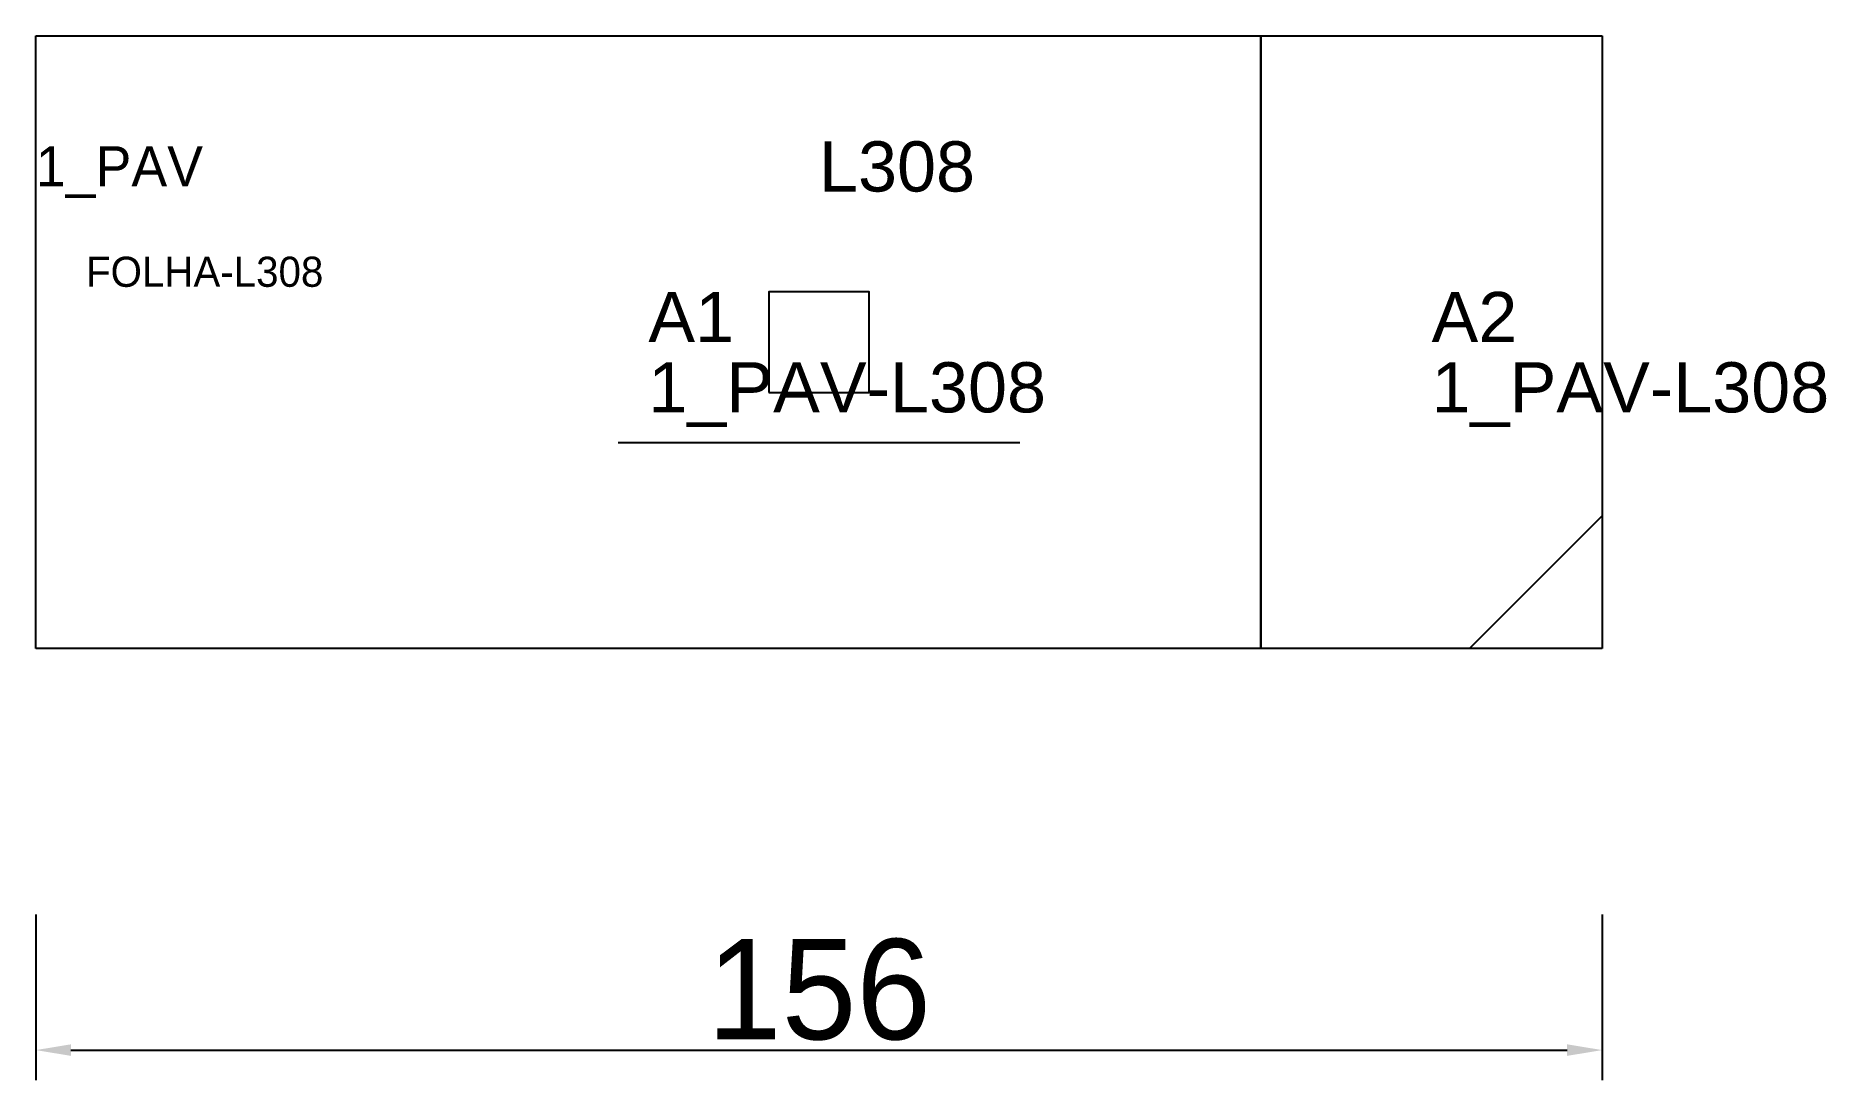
# Model space of a CAD drawing. Header units: metres. Extents: x 222 to 401, y 97 to 202.
import ezdxf

# ---------------------------------------------------------------- set-up
doc = ezdxf.new("R2010")
doc.units = ezdxf.units.M
for name, color, linetype in [('3', 3, 'CONTINUOUS'), ('AUX00', 7, 'CONTINUOUS'), ('COTA', 241, 'CONTINUOUS'), ('FOLHA', 255, 'CONTINUOUS'), ('Hachura', 251, 'CONTINUOUS'), ('NOMENCLATURA', 7, 'CONTINUOUS'), ('Nível', 160, 'CONTINUOUS'), ('Painéis', 200, 'CONTINUOUS'), ('Pilares', 5, 'CONTINUOUS'), ('SARR_2.2x7', 40, 'CONTINUOUS')]:
    doc.layers.add(name, color=color, linetype=linetype)
doc.styles.add('ARIAL', font='Arial.ttf')
doc.styles.add('STR_STANDARD', font='arial.ttf')
doc.dimstyles.new('EZ DXF', dxfattribs={"dimtxt": 10, "dimasz": 3.5, "dimexe": 3, "dimexo": 1.5, "dimgap": 1, "dimtad": 1, "dimdec": 1, "dimdsep": 46, "dimcen": 2.5, "dimazin": 3, "dimtfac": 1, "dimtmove": 0, "dimatfit": 3})

msp = doc.modelspace()

# ---------------------------------------------------------------- hatches: boundary and pattern name
at = {"layer": 'Hachura'}
h = msp.add_hatch(dxfattribs=at)
h.set_pattern_fill('ANSI31', scale=50)
h.paths.add_polyline_path([(222.2, 201.5), (378.2, 201.5), (378.2, 140.48), (222.2, 140.48)])
h = msp.add_hatch(dxfattribs=at)
h.set_pattern_fill('ANSI31', scale=50)
h.paths.add_polyline_path([(222.2, 201.5), (378.2, 201.5), (378.2, 140.48), (222.2, 140.48)])

# ---------------------------------------------------------------- linework, layer by layer
at = {"layer": '3'}
msp.add_lwpolyline([(344.2, 140.48), (344.2, 201.5)], close=True, dxfattribs=at)
msp.add_lwpolyline([(344.2, 140.48), (344.2, 201.5)], close=True, dxfattribs=at)
at = {"layer": 'Painéis', "color": 200}
for p, q in [((222.2, 201.5), (378.2, 201.5)), ((222.2, 140.48), (222.2, 201.5)), ((222.2, 201.5), (378.2, 201.5)), ((222.2, 140.48), (222.2, 201.5)), ((378.2, 201.5), (378.2, 140.48)), ((378.2, 201.5), (378.2, 140.48)), ((378.2, 140.48), (222.2, 140.48)), ((378.2, 140.48), (222.2, 140.48))]:
    msp.add_line(p, q, dxfattribs=at)
at = {"layer": 'Pilares'}
msp.add_lwpolyline([(295.2, 165.99), (305.2, 165.99), (305.2, 175.99), (295.2, 175.99)], close=True, dxfattribs=at)
msp.add_lwpolyline([(295.2, 165.99), (305.2, 165.99), (305.2, 175.99), (295.2, 175.99)], close=True, dxfattribs=at)
at = {"layer": 'SARR_2.2x7'}
msp.add_line((280.2, 160.99), (320.2, 160.99), dxfattribs=at)
msp.add_line((280.2, 160.99), (320.2, 160.99), dxfattribs=at)

# ---------------------------------------------------------------- texts
at = {"layer": '3', "style": 'STR_STANDARD'}
for s, p in [('A1', (283.2, 170.99)), ('A1', (283.2, 170.99)), ('A2', (361.2, 170.99)), ('A2', (361.2, 170.99))]:
    msp.add_text(s, height=5, dxfattribs=at).set_placement(p)
at = {"layer": 'AUX00', "style": 'STR_STANDARD'}
for p in [(283.2, 163.99), (283.2, 163.99), (361.2, 163.99), (361.2, 163.99)]:
    msp.add_text('1_PAV-L308', height=5, dxfattribs=at).set_placement(p)
at = {"layer": 'FOLHA'}
msp.add_text('FOLHA-L308', height=3, dxfattribs=at).set_placement((227.2, 176.5))
msp.add_text('FOLHA-L308', height=3, dxfattribs=at).set_placement((227.2, 176.5))
at = {"layer": 'NOMENCLATURA', "insert": (300.2, 190.99), "char_height": 5, "attachment_point": 1, "style": 'ARIAL'}
msp.add_mtext('L308', dxfattribs=at)
msp.add_mtext('L308', dxfattribs=at)
at = {"layer": 'Nível'}
msp.add_text('1_PAV', height=4, dxfattribs=at).set_placement((222.2, 186.5))
msp.add_text('1_PAV', height=4, dxfattribs=at).set_placement((222.2, 186.5))

# ---------------------------------------------------------------- dimensions: what is measured, and where the dimension line sits
at = {"layer": 'COTA'}
msp.add_linear_dim(base=(222.2, 100.48), p1=(222.2, 115.48), p2=(378.2, 115.48), dimstyle='EZ DXF', dxfattribs=at).render()
msp.add_linear_dim(base=(222.2, 100.48), p1=(222.2, 115.48), p2=(378.2, 115.48), dimstyle='EZ DXF', dxfattribs=at).render()

doc.saveas('drawing.dxf')
